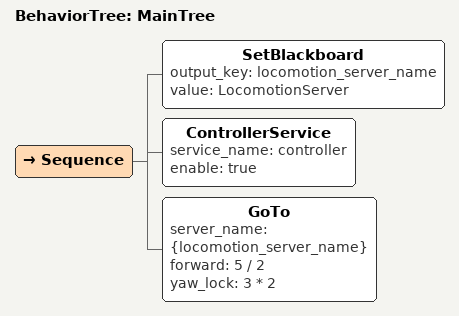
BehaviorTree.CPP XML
<root main_tree_to_execute="MainTree">
  <BehaviorTree ID="MainTree">
    <Sequence>
        <SetBlackboard output_key="locomotion_server_name" value="LocomotionServer" />

        <ControllerService service_name="controller" enable="true"/>
        <GoTo server_name="{locomotion_server_name}" forward="5 / 2" yaw_lock="3 * 2" />
    </Sequence>
  </BehaviorTree>
</root>
